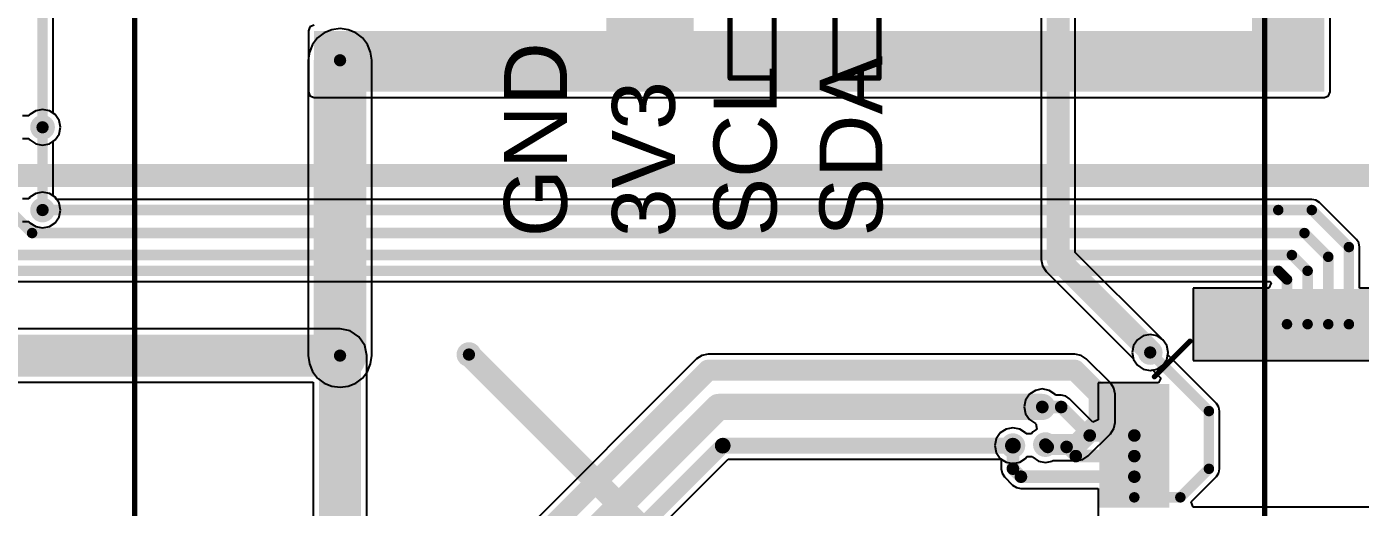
# Model space of a CAD drawing. Header units: millimetres. Extents: x -0.27 to 4.7, y -0.39 to 2.83.
# Drawn here: x 1.621 to 2.893, y 1.422 to 1.881 of the extents above; entities that cross this region are included whole.
import ezdxf

# ---------------------------------------------------------------- set-up
doc = ezdxf.new("R2010")
doc.units = ezdxf.units.MM
doc.header["$MEASUREMENT"] = 0
for name, color, linetype in [('BottomLayer', 5, 'Continuous'), ('BottomSolder', 6, 'Continuous'), ('TopLayer', 1, 'Continuous'), ('TopOverlay', 2, 'Continuous'), ('TopPaste', 8, 'Continuous'), ('TopSolder', 216, 'Continuous'), ('ViaHoleLayer', 16, 'Continuous')]:
    doc.layers.add(name, color=color, linetype=linetype)
doc.styles.add('Arial', font='', dxfattribs={"height": 0.2})
doc.styles.get('Arial').set_extended_font_data('Arial')

# ---------------------------------------------------------------- blocks, each defined once
blk = doc.blocks.new('OLED_0_96________2C_7')
at = {"layer": 'TopOverlay', "const_width": 0.005}
for points in [[(-0.539, -1.036), (-0.539, 0.062)], [(0.539, -1.036), (0.539, 0.062)]]:
    blk.add_lwpolyline(points, dxfattribs=at)
blk = doc.blocks.new('TQFP_100_14_14__45')
at = {"layer": 'TopLayer'}
for points in [[(0.27362205, -0.1318897), (0.33267715, -0.1318897), (0.33267715, -0.1437007), (0.27362205, -0.1437007)], [(0.27362205, -0.1515747), (0.33267715, -0.1515747), (0.33267715, -0.1633857), (0.27362205, -0.1633857)], [(0.27362205, -0.1712598), (0.33267715, -0.1712598), (0.33267715, -0.1830708), (0.27362205, -0.1830708)], [(0.27362205, -0.1909448), (0.33267715, -0.1909448), (0.33267715, -0.2027558), (0.27362205, -0.2027558)], [(0.27362205, -0.2106299), (0.33267715, -0.2106299), (0.33267715, -0.2224409), (0.27362205, -0.2224409)], [(0.27362205, -0.2303149), (0.33267715, -0.2303149), (0.33267715, -0.2421259), (0.27362205, -0.2421259)], [(0.0925197, -0.33267705), (0.0925197, -0.27362195), (0.1043307, -0.27362195), (0.1043307, -0.33267705)], [(0.1122047, -0.33267705), (0.1122047, -0.27362195), (0.1240157, -0.27362195), (0.1240157, -0.33267705)], [(0.1318898, -0.33267705), (0.1318898, -0.27362195), (0.1437008, -0.27362195), (0.1437008, -0.33267705)], [(0.1515748, -0.33267705), (0.1515748, -0.27362195), (0.1633858, -0.27362195), (0.1633858, -0.33267705)], [(0.1712598, -0.33267705), (0.1712598, -0.27362195), (0.1830708, -0.27362195), (0.1830708, -0.33267705)], [(0.1909448, -0.33267705), (0.1909448, -0.27362195), (0.2027558, -0.27362195), (0.2027558, -0.33267705)], [(0.2106299, -0.33267705), (0.2106299, -0.27362195), (0.2224409, -0.27362195), (0.2224409, -0.33267705)], [(0.230315, -0.33267705), (0.230315, -0.27362195), (0.242126, -0.27362195), (0.242126, -0.33267705)]]:
    blk.add_hatch(color=1, dxfattribs=at).paths.add_polyline_path(points)
at = {"layer": 'TopPaste'}
for points in [[(0.27362205, -0.1318897), (0.33267715, -0.1318897), (0.33267715, -0.1437007), (0.27362205, -0.1437007)], [(0.27362205, -0.1515747), (0.33267715, -0.1515747), (0.33267715, -0.1633857), (0.27362205, -0.1633857)], [(0.27362205, -0.1712598), (0.33267715, -0.1712598), (0.33267715, -0.1830708), (0.27362205, -0.1830708)], [(0.27362205, -0.1909448), (0.33267715, -0.1909448), (0.33267715, -0.2027558), (0.27362205, -0.2027558)], [(0.27362205, -0.2106299), (0.33267715, -0.2106299), (0.33267715, -0.2224409), (0.27362205, -0.2224409)], [(0.27362205, -0.2303149), (0.33267715, -0.2303149), (0.33267715, -0.2421259), (0.27362205, -0.2421259)], [(0.0925197, -0.33267705), (0.0925197, -0.27362195), (0.1043307, -0.27362195), (0.1043307, -0.33267705)], [(0.1122047, -0.33267705), (0.1122047, -0.27362195), (0.1240157, -0.27362195), (0.1240157, -0.33267705)], [(0.1318898, -0.33267705), (0.1318898, -0.27362195), (0.1437008, -0.27362195), (0.1437008, -0.33267705)], [(0.1515748, -0.33267705), (0.1515748, -0.27362195), (0.1633858, -0.27362195), (0.1633858, -0.33267705)], [(0.1712598, -0.33267705), (0.1712598, -0.27362195), (0.1830708, -0.27362195), (0.1830708, -0.33267705)], [(0.1909448, -0.33267705), (0.1909448, -0.27362195), (0.2027558, -0.27362195), (0.2027558, -0.33267705)], [(0.2106299, -0.33267705), (0.2106299, -0.27362195), (0.2224409, -0.27362195), (0.2224409, -0.33267705)], [(0.230315, -0.33267705), (0.230315, -0.27362195), (0.242126, -0.27362195), (0.242126, -0.33267705)]]:
    blk.add_hatch(color=8, dxfattribs=at).paths.add_polyline_path(points)
at = {"layer": 'TopSolder'}
for points in [[(0.26962205, -0.1278897), (0.33667715, -0.1278897), (0.33667715, -0.1477007), (0.26962205, -0.1477007)], [(0.26962205, -0.1475747), (0.33667715, -0.1475747), (0.33667715, -0.1673857), (0.26962205, -0.1673857)], [(0.26962205, -0.1672598), (0.33667715, -0.1672598), (0.33667715, -0.1870708), (0.26962205, -0.1870708)], [(0.26962205, -0.1869448), (0.33667715, -0.1869448), (0.33667715, -0.2067558), (0.26962205, -0.2067558)], [(0.26962205, -0.2066299), (0.33667715, -0.2066299), (0.33667715, -0.2264409), (0.26962205, -0.2264409)], [(0.26962205, -0.2263149), (0.33667715, -0.2263149), (0.33667715, -0.2461259), (0.26962205, -0.2461259)], [(0.0688346, -0.33667705), (0.0688346, -0.26962195), (0.0886456, -0.26962195), (0.0886456, -0.33667705)], [(0.0885197, -0.33667705), (0.0885197, -0.26962195), (0.1083307, -0.26962195), (0.1083307, -0.33667705)], [(0.1082047, -0.33667705), (0.1082047, -0.26962195), (0.1280157, -0.26962195), (0.1280157, -0.33667705)], [(0.1278898, -0.33667705), (0.1278898, -0.26962195), (0.1477008, -0.26962195), (0.1477008, -0.33667705)], [(0.1475748, -0.33667705), (0.1475748, -0.26962195), (0.1673858, -0.26962195), (0.1673858, -0.33667705)], [(0.1672598, -0.33667705), (0.1672598, -0.26962195), (0.1870708, -0.26962195), (0.1870708, -0.33667705)], [(0.1869448, -0.33667705), (0.1869448, -0.26962195), (0.2067558, -0.26962195), (0.2067558, -0.33667705)], [(0.2066299, -0.33667705), (0.2066299, -0.26962195), (0.2264409, -0.26962195), (0.2264409, -0.33667705)], [(0.226315, -0.33667705), (0.226315, -0.26962195), (0.246126, -0.26962195), (0.246126, -0.33667705)]]:
    blk.add_hatch(color=216, dxfattribs=at).paths.add_polyline_path(points)
at = {"layer": 'TopOverlay', "const_width": 0.005}
blk.add_lwpolyline([(0.284, -0.2529998), (0.25, -0.2869998)], dxfattribs=at)
at = {"layer": 'TopOverlay', "const_width": 0.0025}
for points in [[(0.28275, -0.2529998, 1), (0.28525, -0.2529998, 1)], [(0.24875, -0.2869998, 1), (0.25125, -0.2869998, 1)]]:
    blk.add_lwpolyline(points, format="xyb", close=True, dxfattribs=at)
blk = doc.blocks.new('R___0603_70')
at = {"layer": 'TopLayer'}
for points in [[(-0.015, 0.0175), (-0.015, -0.0175), (-0.045, -0.0175), (-0.045, 0.0175)], [(0.045, 0.0175), (0.045, -0.0175), (0.015, -0.0175), (0.015, 0.0175)]]:
    blk.add_hatch(color=1, dxfattribs=at).paths.add_polyline_path(points)
at = {"layer": 'TopPaste'}
for points in [[(-0.015, 0.0175), (-0.015, -0.0175), (-0.045, -0.0175), (-0.045, 0.0175)], [(0.045, 0.0175), (0.045, -0.0175), (0.015, -0.0175), (0.015, 0.0175)]]:
    blk.add_hatch(color=8, dxfattribs=at).paths.add_polyline_path(points)
at = {"layer": 'TopSolder'}
for points in [[(-0.011, 0.0215), (-0.011, -0.0215), (-0.049, -0.0215), (-0.049, 0.0215)], [(0.049, 0.0215), (0.049, -0.0215), (0.011, -0.0215), (0.011, 0.0215)]]:
    blk.add_hatch(color=216, dxfattribs=at).paths.add_polyline_path(points)
at = {"layer": 'TopOverlay', "const_width": 0.005}
for points in [[(0.048, 0.021), (-0.048, 0.021)], [(-0.048, -0.021), (-0.048, 0.021)], [(0.048, -0.021), (0.048, 0.021)], [(0.048, -0.021), (-0.048, -0.021)]]:
    blk.add_lwpolyline(points, dxfattribs=at)
at = {"layer": 'TopOverlay', "const_width": 0.0025}
for points in [[(-0.04925, 0.021, 1), (-0.04675, 0.021, 1)], [(-0.04925, 0.021, 1), (-0.04675, 0.021, 1)], [(0.04675, 0.021, 1), (0.04925, 0.021, 1)], [(0.04675, 0.021, 1), (0.04925, 0.021, 1)], [(-0.04925, -0.021, 1), (-0.04675, -0.021, 1)], [(-0.04925, -0.021, 1), (-0.04675, -0.021, 1)], [(0.04675, -0.021, 1), (0.04925, -0.021, 1)], [(0.04675, -0.021, 1), (0.04925, -0.021, 1)]]:
    blk.add_lwpolyline(points, format="xyb", close=True, dxfattribs=at)
blk = doc.blocks.new('R___0603_71')
at = {"layer": 'TopLayer'}
for points in [[(-0.015, 0.0175), (-0.015, -0.0175), (-0.045, -0.0175), (-0.045, 0.0175)], [(0.045, 0.0175), (0.045, -0.0175), (0.015, -0.0175), (0.015, 0.0175)]]:
    blk.add_hatch(color=1, dxfattribs=at).paths.add_polyline_path(points)
at = {"layer": 'TopPaste'}
for points in [[(-0.015, 0.0175), (-0.015, -0.0175), (-0.045, -0.0175), (-0.045, 0.0175)], [(0.045, 0.0175), (0.045, -0.0175), (0.015, -0.0175), (0.015, 0.0175)]]:
    blk.add_hatch(color=8, dxfattribs=at).paths.add_polyline_path(points)
at = {"layer": 'TopSolder'}
for points in [[(-0.011, 0.0215), (-0.011, -0.0215), (-0.049, -0.0215), (-0.049, 0.0215)], [(0.049, 0.0215), (0.049, -0.0215), (0.011, -0.0215), (0.011, 0.0215)]]:
    blk.add_hatch(color=216, dxfattribs=at).paths.add_polyline_path(points)
at = {"layer": 'TopOverlay', "const_width": 0.005}
for points in [[(-0.048, -0.021), (-0.048, 0.021)], [(0.048, 0.021), (-0.048, 0.021)], [(0.048, -0.021), (0.048, 0.021)], [(0.048, -0.021), (-0.048, -0.021)]]:
    blk.add_lwpolyline(points, dxfattribs=at)
at = {"layer": 'TopOverlay', "const_width": 0.0025}
for points in [[(-0.04925, 0.021, 1), (-0.04675, 0.021, 1)], [(-0.04925, 0.021, 1), (-0.04675, 0.021, 1)], [(0.04675, 0.021, 1), (0.04925, 0.021, 1)], [(0.04675, 0.021, 1), (0.04925, 0.021, 1)], [(-0.04925, -0.021, 1), (-0.04675, -0.021, 1)], [(-0.04925, -0.021, 1), (-0.04675, -0.021, 1)], [(0.04675, -0.021, 1), (0.04925, -0.021, 1)], [(0.04675, -0.021, 1), (0.04925, -0.021, 1)]]:
    blk.add_lwpolyline(points, format="xyb", close=True, dxfattribs=at)

msp = doc.modelspace()

# ---------------------------------------------------------------- hatches: boundary and pattern name
at = {"layer": 'BottomLayer'}
h = msp.add_hatch(color=5, dxfattribs=at)
edge = h.paths.add_edge_path()
edge.add_arc((1.9198226, 1.849), 0.011811, 0, 360)
h = msp.add_hatch(color=5, dxfattribs=at)
edge = h.paths.add_edge_path()
edge.add_arc((1.636, 1.785), 0.011811, 0, 360)
h = msp.add_hatch(color=5, dxfattribs=at)
edge = h.paths.add_edge_path()
edge.add_arc((1.636, 1.706), 0.011811, 0, 360)
h = msp.add_hatch(color=5, dxfattribs=at)
edge = h.paths.add_edge_path()
edge.add_arc((1.9198226, 1.5669486), 0.011811, 0, 360)
h = msp.add_hatch(color=5, dxfattribs=at)
edge = h.paths.add_edge_path()
edge.add_arc((2.0428226, 1.5679486), 0.011811, 0, 360)
h = msp.add_hatch(color=5, dxfattribs=at)
edge = h.paths.add_edge_path()
edge.add_arc((2.6928226, 1.5699486), 0.011811, 0, 360)
h = msp.add_hatch(color=5, dxfattribs=at)
edge = h.paths.add_edge_path()
edge.add_arc((2.5898226, 1.5179486), 0.011811, 0, 360)
h = msp.add_hatch(color=5, dxfattribs=at)
edge = h.paths.add_edge_path()
edge.add_arc((2.5618226, 1.4809486), 0.011811, 0, 360)
h = msp.add_hatch(color=5, dxfattribs=at)
edge = h.paths.add_edge_path()
edge.add_arc((2.5928226, 1.4819486), 0.011811, 0, 360)
at = {"layer": 'BottomSolder'}
h = msp.add_hatch(color=6, dxfattribs=at)
edge = h.paths.add_edge_path()
edge.add_arc((1.9198226, 1.849), 0.0059055, 0, 360)
h = msp.add_hatch(color=6, dxfattribs=at)
edge = h.paths.add_edge_path()
edge.add_arc((1.636, 1.785), 0.0059055, 0, 360)
h = msp.add_hatch(color=6, dxfattribs=at)
edge = h.paths.add_edge_path()
edge.add_arc((1.636, 1.706), 0.0059055, 0, 360)
h = msp.add_hatch(color=6, dxfattribs=at)
edge = h.paths.add_edge_path()
edge.add_arc((1.9198226, 1.5669486), 0.0059055, 0, 360)
h = msp.add_hatch(color=6, dxfattribs=at)
edge = h.paths.add_edge_path()
edge.add_arc((2.0428226, 1.5679486), 0.0059055, 0, 360)
h = msp.add_hatch(color=6, dxfattribs=at)
edge = h.paths.add_edge_path()
edge.add_arc((2.6928226, 1.5699486), 0.0059055, 0, 360)
h = msp.add_hatch(color=6, dxfattribs=at)
edge = h.paths.add_edge_path()
edge.add_arc((2.5898226, 1.5179486), 0.0059055, 0, 360)
h = msp.add_hatch(color=6, dxfattribs=at)
edge = h.paths.add_edge_path()
edge.add_arc((2.5618226, 1.4809486), 0.0059055, 0, 360)
h = msp.add_hatch(color=6, dxfattribs=at)
edge = h.paths.add_edge_path()
edge.add_arc((2.5928226, 1.4819486), 0.0059055, 0, 360)
at = {"layer": 'TopLayer'}
for points in [[(2.174, 1.839), (2.2571774, 1.839), (2.2571774, 2.152), (2.174, 2.152)], [(2.79, 1.8441474), (2.859, 1.8441474), (2.859, 1.999), (2.79, 1.999)], [(2.859, 1.819), (2.859, 1.8770028), (1.8950002, 1.8770028), (1.8950002, 1.819)]]:
    msp.add_hatch(color=1, dxfattribs=at).paths.add_polyline_path(points)
h = msp.add_hatch(color=1, dxfattribs=at)
edge = h.paths.add_edge_path()
edge.add_arc((1.9198226, 1.849), 0.011811, 0, 360)
h = msp.add_hatch(color=1, dxfattribs=at)
edge = h.paths.add_edge_path()
edge.add_arc((1.636, 1.785), 0.011811, 0, 360)
h = msp.add_hatch(color=1, dxfattribs=at)
edge = h.paths.add_edge_path()
edge.add_arc((1.636, 1.706), 0.011811, 0, 360)
h = msp.add_hatch(color=1, dxfattribs=at)
edge = h.paths.add_edge_path()
edge.add_arc((1.9198226, 1.5669486), 0.011811, 0, 360)
h = msp.add_hatch(color=1, dxfattribs=at)
edge = h.paths.add_edge_path()
edge.add_arc((2.0428226, 1.5679486), 0.011811, 0, 360)
h = msp.add_hatch(color=1, dxfattribs=at)
edge = h.paths.add_edge_path()
edge.add_arc((2.6928226, 1.5699486), 0.011811, 0, 360)
h = msp.add_hatch(color=1, dxfattribs=at)
edge = h.paths.add_edge_path()
edge.add_arc((2.5898226, 1.5179486), 0.011811, 0, 360)
h = msp.add_hatch(color=1, dxfattribs=at)
edge = h.paths.add_edge_path()
edge.add_arc((2.5618226, 1.4809486), 0.011811, 0, 360)
h = msp.add_hatch(color=1, dxfattribs=at)
edge = h.paths.add_edge_path()
edge.add_arc((2.5928226, 1.4819486), 0.011811, 0, 360)
at = {"layer": 'TopSolder'}
h = msp.add_hatch(color=216, dxfattribs=at)
edge = h.paths.add_edge_path()
edge.add_arc((1.9198226, 1.849), 0.0059055, 0, 360)
h = msp.add_hatch(color=216, dxfattribs=at)
edge = h.paths.add_edge_path()
edge.add_arc((1.636, 1.785), 0.0059055, 0, 360)
h = msp.add_hatch(color=216, dxfattribs=at)
edge = h.paths.add_edge_path()
edge.add_arc((1.636, 1.706), 0.0059055, 0, 360)
h = msp.add_hatch(color=216, dxfattribs=at)
edge = h.paths.add_edge_path()
edge.add_arc((1.9198226, 1.5669486), 0.0059055, 0, 360)
h = msp.add_hatch(color=216, dxfattribs=at)
edge = h.paths.add_edge_path()
edge.add_arc((2.0428226, 1.5679486), 0.0059055, 0, 360)
h = msp.add_hatch(color=216, dxfattribs=at)
edge = h.paths.add_edge_path()
edge.add_arc((2.6928226, 1.5699486), 0.0059055, 0, 360)
h = msp.add_hatch(color=216, dxfattribs=at)
edge = h.paths.add_edge_path()
edge.add_arc((2.5898226, 1.5179486), 0.0059055, 0, 360)
h = msp.add_hatch(color=216, dxfattribs=at)
edge = h.paths.add_edge_path()
edge.add_arc((2.5618226, 1.4809486), 0.0059055, 0, 360)
h = msp.add_hatch(color=216, dxfattribs=at)
edge = h.paths.add_edge_path()
edge.add_arc((2.5928226, 1.4819486), 0.0059055, 0, 360)
at = {"layer": 'ViaHoleLayer'}
h = msp.add_hatch(color=16, dxfattribs=at)
edge = h.paths.add_edge_path()
edge.add_arc((1.9198226, 1.849), 0.0059055, 0, 360)
h = msp.add_hatch(color=16, dxfattribs=at)
edge = h.paths.add_edge_path()
edge.add_arc((1.636, 1.785), 0.0059055, 0, 360)
h = msp.add_hatch(color=16, dxfattribs=at)
edge = h.paths.add_edge_path()
edge.add_arc((1.636, 1.706), 0.0059055, 0, 360)
h = msp.add_hatch(color=16, dxfattribs=at)
edge = h.paths.add_edge_path()
edge.add_arc((1.9198226, 1.5669486), 0.0059055, 0, 360)
h = msp.add_hatch(color=16, dxfattribs=at)
edge = h.paths.add_edge_path()
edge.add_arc((2.0428226, 1.5679486), 0.0059055, 0, 360)
h = msp.add_hatch(color=16, dxfattribs=at)
edge = h.paths.add_edge_path()
edge.add_arc((2.6928226, 1.5699486), 0.0059055, 0, 360)
h = msp.add_hatch(color=16, dxfattribs=at)
edge = h.paths.add_edge_path()
edge.add_arc((2.5898226, 1.5179486), 0.0059055, 0, 360)
h = msp.add_hatch(color=16, dxfattribs=at)
edge = h.paths.add_edge_path()
edge.add_arc((2.5618226, 1.4809486), 0.0059055, 0, 360)
h = msp.add_hatch(color=16, dxfattribs=at)
edge = h.paths.add_edge_path()
edge.add_arc((2.5928226, 1.4819486), 0.0059055, 0, 360)

# ---------------------------------------------------------------- linework, layer by layer
at = {"layer": 'BottomLayer'}
for p, q in [((2.5886865, 2.0032427), (2.5886865, 1.6588226)), ((2.6213135, 1.6655799), (2.6213135, 2.01)), ((1.9046932, 1.875205), (1.8984263, 1.8703963)), ((1.911991, 1.8782279), (1.9046932, 1.875205)), ((1.9198226, 1.8792589), (1.911991, 1.8782279)), ((1.9276542, 1.8782279), (1.9198226, 1.8792589)), ((1.934952, 1.875205), (1.9276542, 1.8782279)), ((1.9412189, 1.8703963), (1.934952, 1.875205)), ((1.8936176, 1.8641294), (1.8905947, 1.8568316)), ((1.8984263, 1.8703963), (1.8936176, 1.8641294)), ((1.9460276, 1.8641294), (1.9412189, 1.8703963)), ((1.9490505, 1.8568316), (1.9460276, 1.8641294)), ((1.8905947, 1.8568316), (1.8895637, 1.849)), ((1.8895637, 1.849), (1.8895637, 1.5669486)), ((1.9500815, 1.849), (1.9490505, 1.8568316)), ((1.9500815, 1.5669486), (1.9500815, 1.849)), ((1.6230068, 1.7958131), (1.6169932, 1.7958131)), ((1.62388, 1.79712), (1.6230068, 1.7958131)), ((1.6294407, 1.8008356), (1.62388, 1.79712)), ((1.636, 1.8021403), (1.6294407, 1.8008356)), ((1.6425593, 1.8008356), (1.636, 1.8021403)), ((1.64812, 1.79712), (1.6425593, 1.8008356)), ((1.6518356, 1.7915593), (1.64812, 1.79712)), ((1.6531403, 1.785), (1.6518356, 1.7915593)), ((1.6518356, 1.7784407), (1.6531403, 1.785)), ((1.6461959, 1.7715943), (1.64812, 1.77288)), ((1.6461959, 1.7194057), (1.6461959, 1.7715943)), ((1.64812, 1.77288), (1.6518356, 1.7784407)), ((1.64812, 1.71812), (1.6461959, 1.7194057)), ((1.6518356, 1.7125593), (1.64812, 1.71812)), ((1.6531403, 1.706), (1.6518356, 1.7125593)), ((1.6518356, 1.6994407), (1.6531403, 1.706)), ((1.6169932, 1.6951869), (1.6230068, 1.6951869)), ((1.6230068, 1.6951869), (1.62388, 1.69388)), ((1.62388, 1.69388), (1.6294407, 1.6901644)), ((1.6425593, 1.6901644), (1.64812, 1.69388)), ((1.64812, 1.69388), (1.6518356, 1.6994407)), ((1.6294407, 1.6901644), (1.636, 1.6888597)), ((1.636, 1.6888597), (1.6425593, 1.6901644)), ((2.5886865, 1.6588226), (2.5899283, 1.6525797)), ((2.703547, 1.5833464), (2.6213135, 1.6655799)), ((2.5899283, 1.6525797), (2.5934646, 1.6472872)), ((2.5934646, 1.6472872), (2.6768938, 1.563858)), ((2.7039638, 1.5827226), (2.703547, 1.5833464)), ((2.7049426, 1.5820686), (2.7039638, 1.5827226)), ((2.7086582, 1.5765079), (2.7049426, 1.5820686)), ((1.8895637, 1.5669486), (1.8905947, 1.559117)), ((1.9490505, 1.559117), (1.9500815, 1.5669486)), ((2.2650585, 1.5671297), (2.2600968, 1.5638144)), ((2.2709112, 1.5682939), (2.2650585, 1.5671297)), ((2.621, 1.5682939), (2.2709112, 1.5682939)), ((2.6268527, 1.5671297), (2.621, 1.5682939)), ((2.6318144, 1.5638144), (2.6268527, 1.5671297)), ((2.7099629, 1.5699486), (2.7086582, 1.5765079)), ((2.7086582, 1.5633893), (2.7099629, 1.5699486)), ((2.2600968, 1.5638144), (1.6905763, 0.9942939)), ((1.8905947, 1.559117), (1.8936176, 1.5518192)), ((1.9460276, 1.5518192), (1.9490505, 1.559117)), ((2.6548144, 1.5408144), (2.6318144, 1.5638144)), ((2.6768938, 1.563858), (2.676987, 1.5633893)), ((2.676987, 1.5633893), (2.6807026, 1.5578286)), ((2.6807026, 1.5578286), (2.6862633, 1.554113)), ((2.6862633, 1.554113), (2.6928226, 1.5528083)), ((2.6928226, 1.5528083), (2.6993819, 1.554113)), ((2.6993819, 1.554113), (2.7049426, 1.5578286)), ((2.7049426, 1.5578286), (2.7086582, 1.5633893)), ((1.8936176, 1.5518192), (1.8984263, 1.5455523)), ((1.8984263, 1.5455523), (1.9046932, 1.5407436)), ((1.9046932, 1.5407436), (1.911991, 1.5377207)), ((1.9276542, 1.5377207), (1.934952, 1.5407436)), ((1.934952, 1.5407436), (1.9412189, 1.5455523)), ((1.9412189, 1.5455523), (1.9460276, 1.5518192)), ((2.6581297, 1.5358527), (2.6548144, 1.5408144)), ((1.911991, 1.5377207), (1.9198226, 1.5366897)), ((1.9198226, 1.5366897), (1.9276542, 1.5377207)), ((2.6592939, 1.53), (2.6581297, 1.5358527)), ((2.6592939, 1.5032168), (2.6592939, 1.53)), ((2.6581297, 1.4973641), (2.6592939, 1.5032168)), ((2.6335462, 1.4711342), (2.6548144, 1.4924024)), ((2.6548144, 1.4924024), (2.6581297, 1.4973641)), ((1.715012, 0.892988), (2.2902277, 1.4682037)), ((2.2902277, 1.4682037), (2.5506378, 1.4682037)), ((2.5506378, 1.4682037), (2.5552633, 1.465113)), ((2.5552633, 1.465113), (2.5618226, 1.4638083)), ((2.5618226, 1.4638083), (2.5683819, 1.465113)), ((2.5683819, 1.465113), (2.5739426, 1.4688286)), ((2.5739426, 1.4688286), (2.5751567, 1.4706455)), ((2.5751567, 1.4706455), (2.5801567, 1.4706455)), ((2.5801567, 1.4706455), (2.5807026, 1.4698286)), ((2.5807026, 1.4698286), (2.5862633, 1.466113)), ((2.5862633, 1.466113), (2.5928226, 1.4648083)), ((2.5928226, 1.4648083), (2.5993819, 1.466113)), ((2.5993819, 1.466113), (2.6001926, 1.4666547)), ((2.6001926, 1.4666547), (2.6227318, 1.4666547)), ((2.6227318, 1.4666547), (2.6285845, 1.4678189)), ((2.6285845, 1.4678189), (2.6335462, 1.4711342))]:
    msp.add_line(p, q, dxfattribs=at)
for points, const_width in [([(2.605, 1.6588226), (2.605, 2.01)], 0.022), ([(1.9198226, 1.5669486), (1.9198226, 1.849)], 0.05), ([(1.636, 1.706), (1.636, 1.785)], 0.01), ([(2.605, 1.6588226), (2.6920116, 1.571811)], 0.022), ([(2.6920116, 1.5711985), (2.6920116, 1.571811)], 0.022), ([(2.6920116, 1.5711985), (2.6925123, 1.5706978)], 0.022), ([(2.6925123, 1.5706978), (2.6928226, 1.5706978)], 0.022), ([(1.6969112, 0.979), (2.2709112, 1.553)], 0.02), ([(2.2709112, 1.553), (2.621, 1.553)], 0.02), ([(2.621, 1.553), (2.644, 1.53)], 0.02), ([(2.644, 1.5032168), (2.644, 1.53)], 0.02), ([(1.705, 0.942), (2.2809486, 1.5179486)], 0.025), ([(2.2809486, 1.5179486), (2.5898226, 1.5179486)], 0.025), ([(2.6227318, 1.4819486), (2.644, 1.5032168)], 0.02), ([(2.5928226, 1.4819486), (2.6227318, 1.4819486)], 0.02), ([(1.706, 0.902), (2.2849486, 1.4809486)], 0.015), ([(2.2849486, 1.4809486), (2.5618226, 1.4809486)], 0.015)]:
    msp.add_lwpolyline(points, dxfattribs=dict(at, const_width=const_width))
for points, const_width in [([(1.9073226, 1.849, 1), (1.9323226, 1.849, 1)], 0.025), ([(1.6335, 1.785, 1), (1.6385, 1.785, 1)], 0.005), ([(1.6335, 1.706, 1), (1.6385, 1.706, 1)], 0.005), ([(2.5995, 1.6588226, 1), (2.6105, 1.6588226, 1)], 0.011), ([(2.5995, 1.6588226, 1), (2.6105, 1.6588226, 1)], 0.011), ([(1.9073226, 1.5669486, 1), (1.9323226, 1.5669486, 1)], 0.025), ([(2.6865116, 1.571811, 1), (2.6975116, 1.571811, 1)], 0.011), ([(2.6865116, 1.571811, 1), (2.6975116, 1.571811, 1)], 0.011), ([(2.6865116, 1.5711985, 1), (2.6975116, 1.5711985, 1)], 0.011), ([(2.6865116, 1.5711985, 1), (2.6975116, 1.5711985, 1)], 0.011), ([(2.6870123, 1.5706978, 1), (2.6980123, 1.5706978, 1)], 0.011), ([(2.6870123, 1.5706978, 1), (2.6980123, 1.5706978, 1)], 0.011), ([(2.6873226, 1.5706978, 1), (2.6983226, 1.5706978, 1)], 0.011), ([(2.2659112, 1.553, 1), (2.2759112, 1.553, 1)], 0.01), ([(2.2659112, 1.553, 1), (2.2759112, 1.553, 1)], 0.01), ([(2.616, 1.553, 1), (2.626, 1.553, 1)], 0.01), ([(2.616, 1.553, 1), (2.626, 1.553, 1)], 0.01), ([(2.639, 1.53, 1), (2.649, 1.53, 1)], 0.01), ([(2.639, 1.53, 1), (2.649, 1.53, 1)], 0.01), ([(2.2746986, 1.5179486, 1), (2.2871986, 1.5179486, 1)], 0.0125), ([(2.2746986, 1.5179486, 1), (2.2871986, 1.5179486, 1)], 0.0125), ([(2.5835726, 1.5179486, 1), (2.5960726, 1.5179486, 1)], 0.0125), ([(2.639, 1.5032168, 1), (2.649, 1.5032168, 1)], 0.01), ([(2.639, 1.5032168, 1), (2.649, 1.5032168, 1)], 0.01), ([(2.5878226, 1.4819486, 1), (2.5978226, 1.4819486, 1)], 0.01), ([(2.6177318, 1.4819486, 1), (2.6277318, 1.4819486, 1)], 0.01), ([(2.6177318, 1.4819486, 1), (2.6277318, 1.4819486, 1)], 0.01), ([(2.2811986, 1.4809486, 1), (2.2886986, 1.4809486, 1)], 0.0075), ([(2.2811986, 1.4809486, 1), (2.2886986, 1.4809486, 1)], 0.0075), ([(2.5580726, 1.4809486, 1), (2.5655726, 1.4809486, 1)], 0.0075)]:
    msp.add_lwpolyline(points, format="xyb", close=True, dxfattribs=dict(at, const_width=const_width))
at = {"layer": 'TopLayer'}
for p, q in [((1.6461959, 1.7984057), (1.6461959, 2.063)), ((2.864412, 1.8770028), (2.864412, 1.999)), ((1.8911733, 1.8808297), (1.8895882, 1.8770028)), ((1.8895882, 1.8770028), (1.8895882, 1.819)), ((1.8950002, 1.8824148), (1.8911733, 1.8808297)), ((2.864412, 1.819), (2.864412, 1.8770028)), ((1.8895882, 1.819), (1.8911733, 1.8151731)), ((1.8911733, 1.8151731), (1.8950002, 1.813588)), ((1.8950002, 1.813588), (2.859, 1.813588)), ((2.859, 1.813588), (2.8628269, 1.8151731)), ((2.8628269, 1.8151731), (2.864412, 1.819)), ((1.64812, 1.79712), (1.6461959, 1.7984057)), ((1.6518356, 1.7915593), (1.64812, 1.79712)), ((1.6531403, 1.785), (1.6518356, 1.7915593)), ((1.6518356, 1.7784407), (1.6531403, 1.785)), ((1.6169932, 1.7741869), (1.6230068, 1.7741869)), ((1.6230068, 1.7741869), (1.62388, 1.77288)), ((1.62388, 1.77288), (1.6294407, 1.7691644)), ((1.6294407, 1.7691644), (1.636, 1.7678597)), ((1.636, 1.7678597), (1.6425593, 1.7691644)), ((1.6425593, 1.7691644), (1.64812, 1.77288)), ((1.64812, 1.77288), (1.6518356, 1.7784407)), ((1.62388, 1.71812), (1.6230068, 1.7168131)), ((1.6294407, 1.7218356), (1.62388, 1.71812)), ((1.636, 1.7231403), (1.6294407, 1.7218356)), ((1.6425593, 1.7218356), (1.636, 1.7231403)), ((1.64812, 1.71812), (1.6425593, 1.7218356)), ((1.6494057, 1.7161959), (1.64812, 1.71812)), ((1.6230068, 1.7168131), (1.6169932, 1.7168131)), ((2.847, 1.7161959), (1.6494057, 1.7161959)), ((2.8509018, 1.7154198), (2.847, 1.7161959)), ((2.8542096, 1.7132096), (2.8509018, 1.7154198)), ((2.889607, 1.6778122), (2.8542096, 1.7132096)), ((2.8918172, 1.6745044), (2.889607, 1.6778122)), ((2.8925933, 1.6706026), (2.8918172, 1.6745044)), ((2.8925933, 1.6314761), (2.8925933, 1.6706026)), ((1.534315, 1.6378041), (2.8072834, 1.6378041)), ((2.805854, 1.6314761), (2.7336966, 1.6314761)), ((2.7336966, 1.6314761), (2.7336966, 1.5624211)), ((2.8083094, 1.6364761), (2.805854, 1.6314761)), ((2.8072834, 1.6378041), (2.8083094, 1.6364761)), ((3.0690519, 1.6314761), (2.8925933, 1.6314761)), ((1.9198226, 1.5924384), (1.5726096, 1.5924384)), ((1.9295771, 1.5904981), (1.9198226, 1.5924384)), ((1.9378466, 1.5849726), (1.9295771, 1.5904981)), ((1.9433721, 1.5767031), (1.9378466, 1.5849726)), ((2.6807026, 1.5820686), (2.676987, 1.5765079)), ((2.6862633, 1.5857842), (2.6807026, 1.5820686)), ((2.6928226, 1.5870889), (2.6862633, 1.5857842)), ((2.6993819, 1.5857842), (2.6928226, 1.5870889)), ((2.7049426, 1.5820686), (2.6993819, 1.5857842)), ((2.7086582, 1.5765079), (2.7049426, 1.5820686)), ((1.9453124, 1.5669486), (1.9433721, 1.5767031)), ((1.9453124, 1.2987356), (1.9453124, 1.5669486)), ((2.676987, 1.5765079), (2.6756823, 1.5699486)), ((2.6756823, 1.5699486), (2.676987, 1.5633893)), ((2.7099629, 1.5699486), (2.7086582, 1.5765079)), ((2.7095114, 1.567679), (2.7099629, 1.5699486)), ((2.7560322, 1.5211582), (2.7095114, 1.567679)), ((2.676987, 1.5633893), (2.6807026, 1.5578286)), ((2.6807026, 1.5578286), (2.6862633, 1.554113)), ((2.6862633, 1.554113), (2.6928226, 1.5528083)), ((2.6928226, 1.5528083), (2.6950922, 1.5532598)), ((2.6950922, 1.5532598), (2.7028076, 1.5455444)), ((2.7336966, 1.5624211), (3.0452168, 1.5624211)), ((1.5620514, 1.5414588), (1.8943328, 1.5414588)), ((1.8943328, 1.5414588), (1.8943328, 1.2881774)), ((2.7008941, 1.540925), (2.6431455, 1.540925)), ((2.6431455, 1.540925), (2.6431455, 1.5055579)), ((2.7028076, 1.5455444), (2.7008941, 1.540925)), ((2.5777026, 1.5300686), (2.573987, 1.5245079)), ((2.5832633, 1.5337842), (2.5777026, 1.5300686)), ((2.5898226, 1.5350889), (2.5832633, 1.5337842)), ((2.5963819, 1.5337842), (2.5898226, 1.5350889)), ((2.6019426, 1.5300686), (2.5963819, 1.5337842)), ((2.6026001, 1.5290846), (2.6019426, 1.5300686)), ((2.6079016, 1.5290846), (2.6026001, 1.5290846)), ((2.6079021, 1.5290847), (2.6079016, 1.5290846)), ((2.6121941, 1.5282309), (2.6079021, 1.5290847)), ((2.6158327, 1.5257997), (2.6121941, 1.5282309)), ((2.573987, 1.5245079), (2.5726823, 1.5179486)), ((2.5726823, 1.5179486), (2.573987, 1.5113893)), ((2.6381455, 1.5034869), (2.6158327, 1.5257997)), ((2.7582424, 1.5178504), (2.7560322, 1.5211582)), ((2.7590185, 1.5139486), (2.7582424, 1.5178504)), ((2.573987, 1.5113893), (2.5777026, 1.5058286)), ((2.5777026, 1.5058286), (2.5832633, 1.502113)), ((2.5832633, 1.502113), (2.5838053, 1.5020052)), ((2.5838053, 1.5020052), (2.584688, 1.4967316)), ((2.6431455, 1.5055579), (2.6381455, 1.5034869)), ((2.7590185, 1.4588226), (2.7590185, 1.5139486)), ((2.5497026, 1.4930686), (2.545987, 1.4875079)), ((2.5552633, 1.4967842), (2.5497026, 1.4930686)), ((2.5618226, 1.4980889), (2.5552633, 1.4967842)), ((2.5683819, 1.4967842), (2.5618226, 1.4980889)), ((2.5739426, 1.4930686), (2.5683819, 1.4967842)), ((2.5744885, 1.4922517), (2.5739426, 1.4930686)), ((2.5794885, 1.4922517), (2.5744885, 1.4922517)), ((2.5807026, 1.4940686), (2.5794885, 1.4922517)), ((2.584688, 1.4967316), (2.5807026, 1.4940686)), ((2.545987, 1.4875079), (2.5446823, 1.4809486)), ((2.5446823, 1.4809486), (2.545987, 1.4743893)), ((2.545987, 1.4743893), (2.5497026, 1.4688286)), ((2.5497026, 1.4688286), (2.5506071, 1.4682242)), ((2.5506071, 1.4682242), (2.5506071, 1.4589491)), ((2.5506071, 1.4589491), (2.550607, 1.4589486)), ((2.550607, 1.4589486), (2.5514608, 1.4546566)), ((2.5514608, 1.4546566), (2.553892, 1.451018)), ((2.553892, 1.451018), (2.5615611, 1.443349)), ((2.7317842, 1.427365), (2.7560322, 1.451613)), ((2.7560322, 1.451613), (2.7582424, 1.4549208)), ((2.7582424, 1.4549208), (2.7590185, 1.4588226)), ((2.5615611, 1.443349), (2.5615613, 1.4433487)), ((2.5615613, 1.4433487), (2.5651999, 1.4409175)), ((2.5651999, 1.4409175), (2.5694919, 1.4400638)), ((2.5694919, 1.4400638), (2.6431455, 1.4400638)), ((2.6431455, 1.4400638), (2.6431455, 1.4010038)), ((2.7338553, 1.422365), (2.7317842, 1.427365)), ((2.9448309, 1.422365), (2.7338553, 1.422365))]:
    msp.add_line(p, q, dxfattribs=at)
for points, const_width in [([(1.636, 1.785), (1.636, 2.063)], 0.01), ([(2.318, 1.852), (2.6387106, 1.852)], 0.05), ([(1.492, 1.739), (2.919, 1.739)], 0.022), ([(1.604, 1.706), (1.626, 1.684)], 0.01), ([(1.636, 1.706), (2.8149999, 1.706)], 0.01), ([(2.815, 1.706), (2.847, 1.706)], 0.01), ([(2.847, 1.706), (2.8823974, 1.6706026)], 0.01), ([(1.626, 1.684), (2.84, 1.684)], 0.01), ([(2.84, 1.684), (2.8627124, 1.6612876)], 0.01), ([(1.534, 1.663), (2.828, 1.663)], 0.01), ([(2.828, 1.663), (2.8430273, 1.6479727)], 0.01), ([(2.8823974, 1.5969486), (2.8823974, 1.6706026)], 0.01), ([(2.8627124, 1.5969486), (2.8627124, 1.6612876)], 0.01), ([(1.5277868, 1.648), (2.815, 1.648)], 0.01), ([(2.815, 1.648), (2.8233423, 1.6396577)], 0.01), ([(2.8233423, 1.5969486), (2.8233423, 1.6396577)], 0.01), ([(2.8430273, 1.5969486), (2.8430273, 1.6479727)], 0.01), ([(1.5620514, 1.5669486), (1.9198226, 1.5669486)], 0.04), ([(1.9198226, 1.2881774), (1.9198226, 1.5669486)], 0.04), ([(2.0428226, 1.5679486), (2.2178226, 1.3929486)], 0.022), ([(2.6928226, 1.5691774), (2.6928226, 1.5699486)], 0.01), ([(2.6928226, 1.5699486), (2.7488226, 1.5139486)], 0.01), ([(2.5898226, 1.5179486), (2.5899021, 1.5178691)], 0.012), ([(2.5899021, 1.5178691), (2.6079021, 1.5178691)], 0.012), ([(2.6079021, 1.5178691), (2.6351218, 1.4906494)], 0.012), ([(2.7488226, 1.4588226), (2.7488226, 1.5139486)], 0.01), ([(2.6351218, 1.4906494), (2.677673, 1.4906494)], 0.012), ([(2.5618226, 1.4589486), (2.5618226, 1.4809486)], 0.012), ([(2.5928226, 1.4819486), (2.5950463, 1.4797249)], 0.012), ([(2.5950463, 1.4797249), (2.6130463, 1.4797249)], 0.012), ([(2.6130463, 1.4797249), (2.6218068, 1.4709644)], 0.012), ([(2.6218068, 1.4709644), (2.677673, 1.4709644)], 0.012), ([(2.5618226, 1.4589486), (2.5694919, 1.4512793)], 0.012), ([(2.7215943, 1.4315943), (2.7488226, 1.4588226)], 0.01), ([(2.5694919, 1.4512793), (2.677673, 1.4512793)], 0.012), ([(2.677673, 1.4315943), (2.7215943, 1.4315943)], 0.01)]:
    msp.add_lwpolyline(points, dxfattribs=dict(at, const_width=const_width))
for points, const_width in [([(2.3055, 1.852, 1), (2.3305, 1.852, 1)], 0.025), ([(2.6262106, 1.852, 1), (2.6512106, 1.852, 1)], 0.025), ([(1.6335, 1.785, 1), (1.6385, 1.785, 1)], 0.005), ([(1.6335, 1.706, 1), (1.6385, 1.706, 1)], 0.005), ([(2.8124999, 1.706, 1), (2.8174999, 1.706, 1)], 0.005), ([(2.8125, 1.706, 1), (2.8175, 1.706, 1)], 0.005), ([(2.8445, 1.706, 1), (2.8495, 1.706, 1)], 0.005), ([(2.8445, 1.706, 1), (2.8495, 1.706, 1)], 0.005), ([(1.6235, 1.684, 1), (1.6285, 1.684, 1)], 0.005), ([(1.6235, 1.684, 1), (1.6285, 1.684, 1)], 0.005), ([(2.8375, 1.684, 1), (2.8425, 1.684, 1)], 0.005), ([(2.8375, 1.684, 1), (2.8425, 1.684, 1)], 0.005), ([(2.8255, 1.663, 1), (2.8305, 1.663, 1)], 0.005), ([(2.8255, 1.663, 1), (2.8305, 1.663, 1)], 0.005), ([(2.8798974, 1.6706026, 1), (2.8848974, 1.6706026, 1)], 0.005), ([(2.8798974, 1.6706026, 1), (2.8848974, 1.6706026, 1)], 0.005), ([(2.8602124, 1.6612876, 1), (2.8652124, 1.6612876, 1)], 0.005), ([(2.8602124, 1.6612876, 1), (2.8652124, 1.6612876, 1)], 0.005), ([(2.8125, 1.648, 1), (2.8175, 1.648, 1)], 0.005), ([(2.8125, 1.648, 1), (2.8175, 1.648, 1)], 0.005), ([(2.8208423, 1.6396577, 1), (2.8258423, 1.6396577, 1)], 0.005), ([(2.8208423, 1.6396577, 1), (2.8258423, 1.6396577, 1)], 0.005), ([(2.8405273, 1.6479727, 1), (2.8455273, 1.6479727, 1)], 0.005), ([(2.8405273, 1.6479727, 1), (2.8455273, 1.6479727, 1)], 0.005), ([(2.8208423, 1.5969486, 1), (2.8258423, 1.5969486, 1)], 0.005), ([(2.8405273, 1.5969486, 1), (2.8455273, 1.5969486, 1)], 0.005), ([(2.8602124, 1.5969486, 1), (2.8652124, 1.5969486, 1)], 0.005), ([(2.8798974, 1.5969486, 1), (2.8848974, 1.5969486, 1)], 0.005), ([(1.9098226, 1.5669486, 1), (1.9298226, 1.5669486, 1)], 0.02), ([(1.9098226, 1.5669486, 1), (1.9298226, 1.5669486, 1)], 0.02), ([(2.0373226, 1.5679486, 1), (2.0483226, 1.5679486, 1)], 0.011), ([(2.6903226, 1.5699486, 1), (2.6953226, 1.5699486, 1)], 0.005), ([(2.6903226, 1.5699486, 1), (2.6953226, 1.5699486, 1)], 0.005), ([(2.6903226, 1.5691774, 1), (2.6953226, 1.5691774, 1)], 0.005), ([(2.5868226, 1.5179486, 1), (2.5928226, 1.5179486, 1)], 0.006), ([(2.5869021, 1.5178691, 1), (2.5929021, 1.5178691, 1)], 0.006), ([(2.5869021, 1.5178691, 1), (2.5929021, 1.5178691, 1)], 0.006), ([(2.6049021, 1.5178691, 1), (2.6109021, 1.5178691, 1)], 0.006), ([(2.6049021, 1.5178691, 1), (2.6109021, 1.5178691, 1)], 0.006), ([(2.7463226, 1.5139486, 1), (2.7513226, 1.5139486, 1)], 0.005), ([(2.7463226, 1.5139486, 1), (2.7513226, 1.5139486, 1)], 0.005), ([(2.6321218, 1.4906494, 1), (2.6381218, 1.4906494, 1)], 0.006), ([(2.6321218, 1.4906494, 1), (2.6381218, 1.4906494, 1)], 0.006), ([(2.674673, 1.4906494, 1), (2.680673, 1.4906494, 1)], 0.006), ([(2.5588226, 1.4809486, 1), (2.5648226, 1.4809486, 1)], 0.006), ([(2.5898226, 1.4819486, 1), (2.5958226, 1.4819486, 1)], 0.006), ([(2.5920463, 1.4797249, 1), (2.5980463, 1.4797249, 1)], 0.006), ([(2.5920463, 1.4797249, 1), (2.5980463, 1.4797249, 1)], 0.006), ([(2.6100463, 1.4797249, 1), (2.6160463, 1.4797249, 1)], 0.006), ([(2.6100463, 1.4797249, 1), (2.6160463, 1.4797249, 1)], 0.006), ([(2.6188068, 1.4709644, 1), (2.6248068, 1.4709644, 1)], 0.006), ([(2.6188068, 1.4709644, 1), (2.6248068, 1.4709644, 1)], 0.006), ([(2.674673, 1.4709644, 1), (2.680673, 1.4709644, 1)], 0.006), ([(2.5588226, 1.4589486, 1), (2.5648226, 1.4589486, 1)], 0.006), ([(2.5588226, 1.4589486, 1), (2.5648226, 1.4589486, 1)], 0.006), ([(2.7463226, 1.4588226, 1), (2.7513226, 1.4588226, 1)], 0.005), ([(2.7463226, 1.4588226, 1), (2.7513226, 1.4588226, 1)], 0.005), ([(2.5664919, 1.4512793, 1), (2.5724919, 1.4512793, 1)], 0.006), ([(2.5664919, 1.4512793, 1), (2.5724919, 1.4512793, 1)], 0.006), ([(2.674673, 1.4512793, 1), (2.680673, 1.4512793, 1)], 0.006), ([(2.675173, 1.4315943, 1), (2.680173, 1.4315943, 1)], 0.005), ([(2.7190943, 1.4315943, 1), (2.7240943, 1.4315943, 1)], 0.005), ([(2.7190943, 1.4315943, 1), (2.7240943, 1.4315943, 1)], 0.005)]:
    msp.add_lwpolyline(points, format="xyb", close=True, dxfattribs=dict(at, const_width=const_width))

# ---------------------------------------------------------------- block references
msp.add_blockref('OLED_0_96________2C_7', (2.262999, 1.995996))
for name, p, rotation in [('R___0603_71', (2.313, 1.88), 270), ('R___0603_70', (2.413, 1.88), 270), ('TQFP_100_14_14__45', (2.9808226, 1.2937991), 180)]:
    msp.add_blockref(name, p, dxfattribs=dict(rotation=rotation))

# ---------------------------------------------------------------- texts
at = {"layer": 'TopOverlay', "style": 'Arial'}
for s, p in [('GND', (2.136298, 1.68)), ('SDA', (2.437298, 1.680736)), ('SCL', (2.336298, 1.680736)), ('3V3', (2.239298, 1.68))]:
    msp.add_text(s, height=0.06, rotation=90, dxfattribs=at).set_placement(p)

doc.saveas('drawing.dxf')
